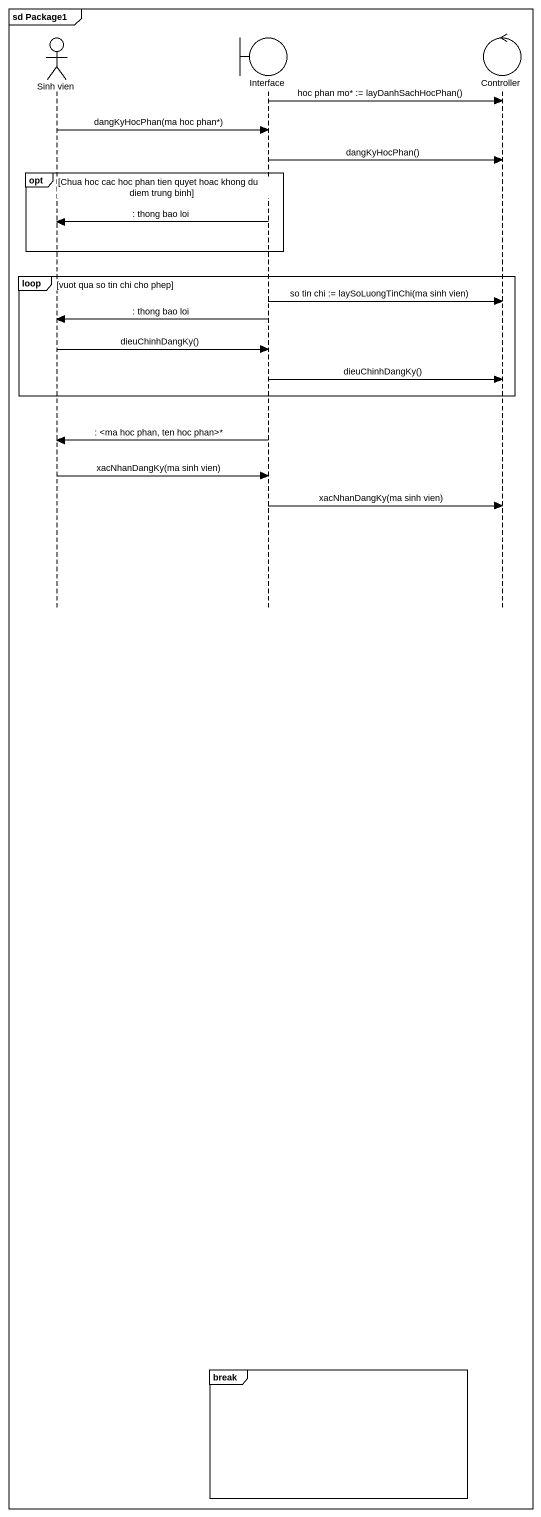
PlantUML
@startuml
mainframe sd Package1
hide footbox
actor "Sinh vien" as Sinh_vien
boundary "Interface" as Interface_
control Controller

Interface_ -> Controller : hoc phan mo* := layDanhSachHocPhan()
Sinh_vien -> Interface_ : dangKyHocPhan(ma hoc phan*)
Interface_ -> Controller : dangKyHocPhan()
opt Chua hoc cac hoc phan tien quyet hoac khong du diem trung binh
  Interface_ -> Sinh_vien : : thong bao loi
end
loop vuot qua so tin chi cho phep
  Interface_ -> Controller : so tin chi := laySoLuongTinChi(ma sinh vien)
  Interface_ -> Sinh_vien : : thong bao loi
  Sinh_vien -> Interface_ : dieuChinhDangKy()
  Interface_ -> Controller : dieuChinhDangKy()
end
Interface_ -> Sinh_vien : : <ma hoc phan, ten hoc phan>*
Sinh_vien -> Interface_ : xacNhanDangKy(ma sinh vien)
Interface_ -> Controller : xacNhanDangKy(ma sinh vien)
break
end
@enduml
